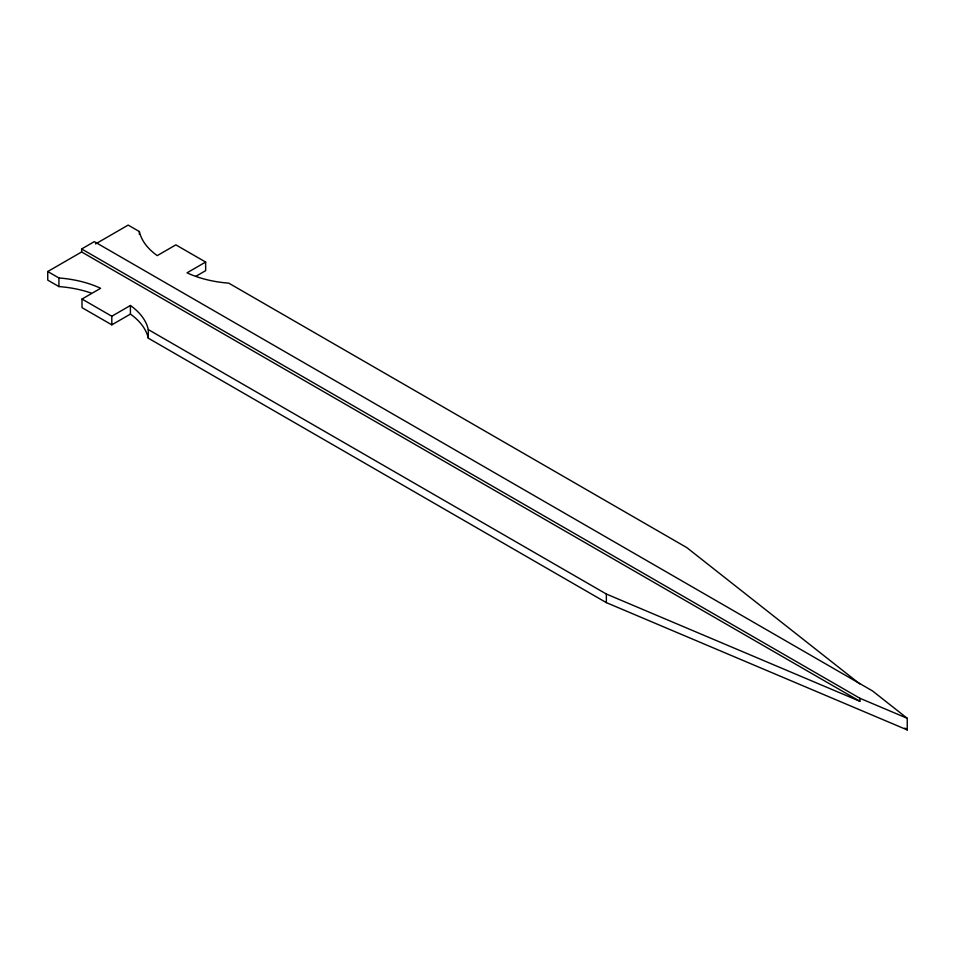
<?xml version="1.0" encoding="UTF-8"?>
<svg xmlns="http://www.w3.org/2000/svg" width="955" height="955" viewBox="0 0 955 955"><rect width="100%" height="100%" fill="white"/><g stroke="black" fill="none" stroke-linecap="round" stroke-linejoin="round"><path stroke-width="1.43" d="M81.641 248.957L859.882 698.272L859.882 701.28L81.641 251.965L81.641 248.957L94.294 241.639L872.548 690.954L907.25 718.303L907.25 729.918L606.353 602.629L148.3 338.177A83.037 47.941 0 0 0 130.417 314.1L130.417 305.493L111.807 316.248L82.011 299.046L82.011 307.653L111.807 324.843L130.417 314.1M91.238 293.09A83.037 47.941 0 0 0 58.924 286.572L47.75 280.125L47.75 271.53L81.641 251.965M95.56 243.931L128.185 225.082L139.358 231.54A83.037 47.941 0 0 0 157.241 255.618L175.851 244.862L205.647 262.064L205.647 270.671L195.715 276.401M82.011 299.046L100.633 288.303A83.037 47.941 0 0 0 58.924 277.977L47.75 271.53M205.647 262.064L187.025 272.82A83.037 47.941 0 0 0 228.734 283.134L686.788 547.597L859.691 683.84M859.882 698.272L907.25 718.303M130.417 305.493A83.037 47.941 0 0 1 148.3 329.582L606.353 594.034L859.882 701.28M904.922 728.08L907.25 729.918M606.353 594.034L606.353 602.629M148.3 329.582L148.3 338.177M139.358 231.54L139.358 234.405M111.807 316.248L111.807 324.843M58.924 277.977L58.924 286.572"/></g></svg>
